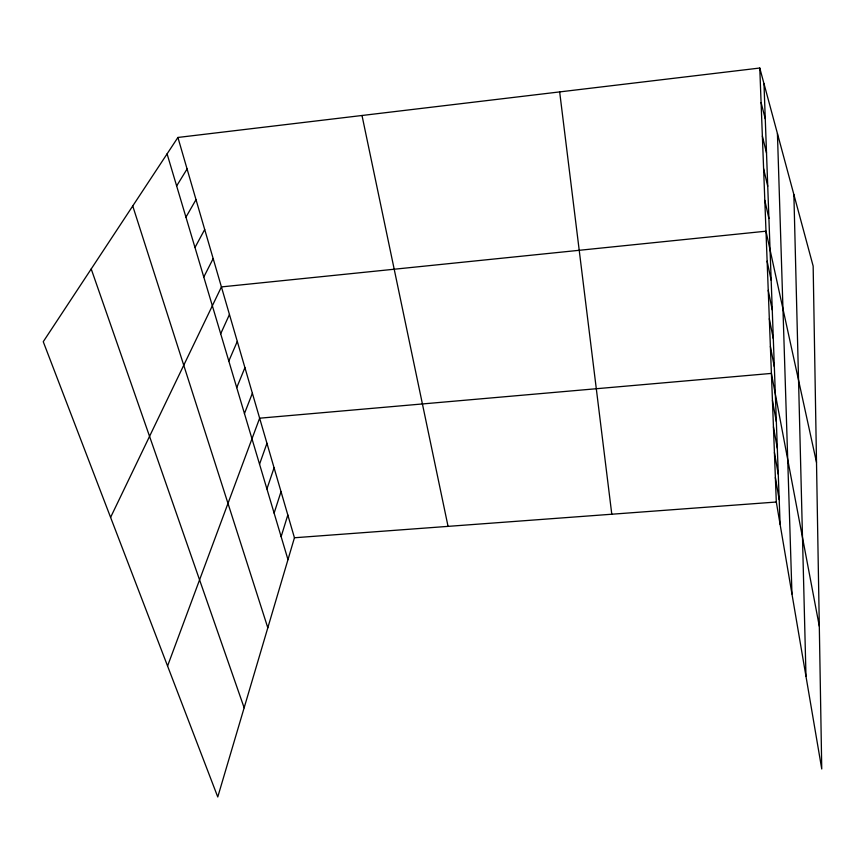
<?xml version="1.0" encoding="UTF-8"?>
<svg xmlns="http://www.w3.org/2000/svg" width="865" height="865" viewBox="0 0 865 865"><rect width="100%" height="100%" fill="white"/><g stroke="black" fill="none" stroke-linecap="round" stroke-linejoin="round"><path stroke-width="1.3" d="M177.909 137.459L294.446 537.76L217.764 796.968L43.25 341.707L177.909 137.459L759.773 68.032L813.154 266.085L821.75 768.996L776.305 502.024L759.773 68.032M281.136 536.646L287.818 514.989M274.119 513.086L281.028 491.666M266.917 488.952L274.075 467.781M259.543 464.191L266.95 443.291M167.561 666.018L259.641 418.195L771.407 373.41L819.306 626.238M244.46 413.546L252.375 393.24M236.74 387.628L244.925 367.647M228.814 361.051L237.291 341.416M220.694 333.771L229.452 314.514M110.59 517.389L221.418 286.91L765.99 231.193L816.506 462.364M203.783 277.027L213.168 258.592M194.982 247.498L204.702 229.517M185.943 217.147L196.009 199.653M176.644 185.953L187.089 168.978M294.446 537.76L776.305 502.024M91.214 268.961L244.146 707.786M132.745 205.967L267.815 627.806M167.086 153.873L287.98 559.633M761.081 102.557L765.265 118.862M762.368 136.097L766.52 153.04M763.6 168.686L767.731 186.235M764.811 200.377L768.909 218.477M767.125 261.176L771.169 280.282M362.003 115.499L448.059 526.374M768.239 290.359L772.25 309.919M769.32 318.763L773.31 338.745M770.38 346.443L774.337 366.814M772.434 400.473L776.337 421.569M773.44 426.845L777.311 448.254M774.424 452.546L778.262 474.258M775.375 477.599L779.192 499.592M559.666 91.917L611.793 514.232M763.979 83.656L780.1 524.287M777.43 133.567L791.962 593.985M793.886 194.614L805.985 676.354"/></g></svg>
